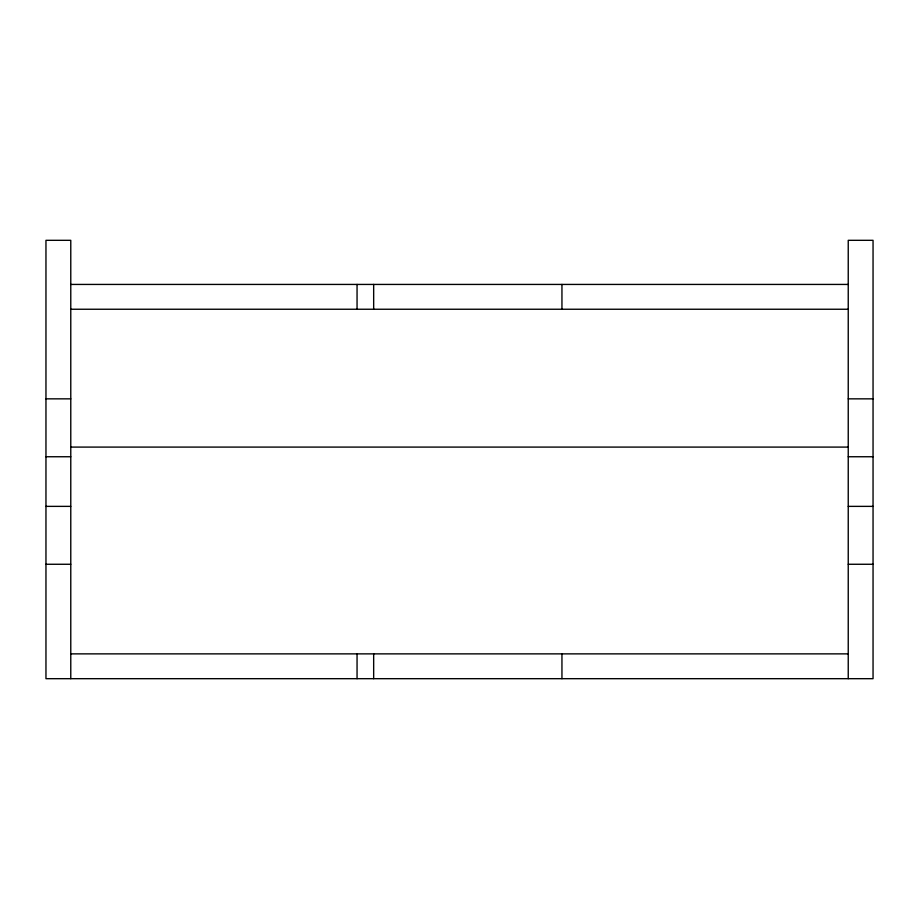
<?xml version="1.0" encoding="UTF-8"?>
<svg xmlns="http://www.w3.org/2000/svg" width="919" height="919" viewBox="0 0 919 919"><rect width="100%" height="100%" fill="white"/><g stroke="black" fill="none" stroke-linecap="round" stroke-linejoin="round"><path stroke-width="1.38" d="M70.774 284.43L848.237 284.43M70.774 309.243L848.237 309.243M45.961 398.846L70.774 398.846M848.237 398.846L873.05 398.846M70.774 447.093L848.237 447.093M45.961 456.743L70.774 456.743M848.237 456.743L873.05 456.743M45.961 506.369L70.774 506.369M848.237 506.369L873.05 506.369M45.961 564.266L70.774 564.266M848.237 564.266L873.05 564.266M70.774 653.869L848.237 653.869M848.237 678.681L848.237 240.318L873.05 240.318L873.05 678.681L45.961 678.681L45.961 240.318L70.774 240.318L70.774 678.681M561.946 284.43L561.946 309.243M561.946 653.869L561.946 678.681M373.665 284.43L373.665 309.243M373.665 653.869L373.665 678.681M357.054 284.43L357.054 309.243M357.054 653.869L357.054 678.681"/></g></svg>
